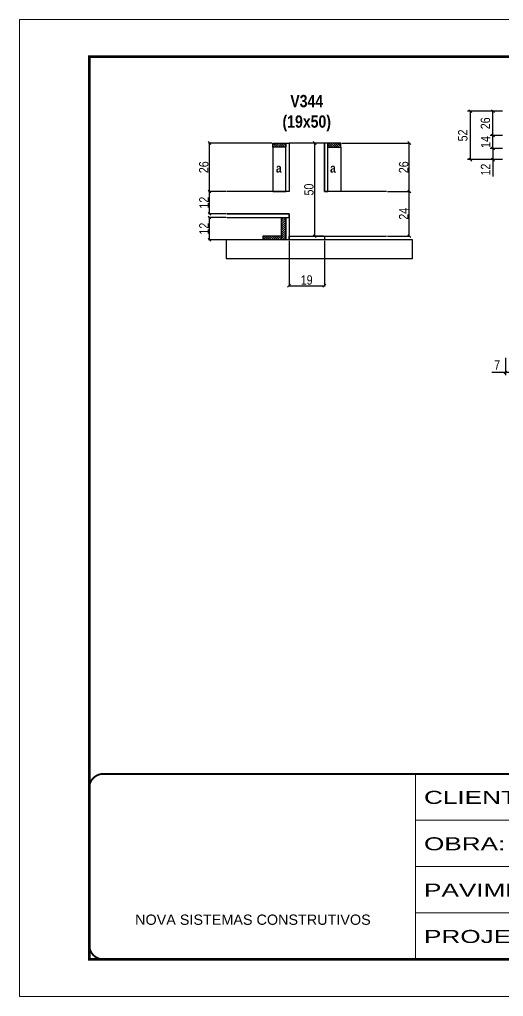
# Model space of a CAD drawing. Extents: x 3309 to 9590, y -2522 to 15424.
# Drawn here: x 4908 to 5428, y 8964 to 10014 of the extents above; entities that cross this region are included whole.
import ezdxf

# ---------------------------------------------------------------- set-up
doc = ezdxf.new("R2010")
doc.units = 0
doc.linetypes.add('CONTINUO', pattern=[0])
doc.linetypes.add('DASHED', pattern=[0.75, 0.5, -0.25])
for name, color, linetype in [('barrote', 251, 'Continuous'), ('COTA', 241, 'Continuous'), ('detalhes', 4, 'Continuous'), ('NOMENCLATURA', 7, 'Continuous'), ('Painéis', 200, 'Continuous'), ('SARR_2.2x10', 60, 'Continuous'), ('SARR_2.2x7', 40, 'Continuous'), ('SARR_3.5x7', 81, 'Continuous')]:
    doc.layers.add(name, color=color, linetype=linetype)
for name, color, linetype, lineweight in [('CONCRETO', 251, 'Continuous', 25), ('Folhas', 255, 'Continuous', 9), ('SARRAFO DE PRESSAO', 251, 'DASHED', 9)]:
    doc.layers.add(name, color=color, linetype=linetype, lineweight=lineweight)
doc.styles.add('ARIAL', font='arial.ttf')
doc.styles.add('COTA TECNICA', font='techl___.ttf', dxfattribs={"height": 10})
doc.styles.add('COTA TECNICA 2X', font='techl___.ttf', dxfattribs={"height": 10})
doc.styles.add('TECNICA', font='techb___.ttf', dxfattribs={"height": 10})
doc.styles.add('Tecnologia', font='')
doc.styles.get('Tecnologia').set_extended_font_data('Forgotten Futurist')
doc.dimstyles.new('PAINEL', dxfattribs={"dimtxt": 10, "dimasz": 3, "dimexe": 3, "dimexo": 3, "dimgap": 3, "dimtad": 1, "dimdec": 1, "dimzin": 12, "dimdsep": 46, "dimtxsty": 'COTA TECNICA', "dimblk1": 'OBLIQUE', "dimblk2": 'OBLIQUE', "dimsah": 1, "dimcen": 0.9, "dimclrd": 4, "dimclre": 4, "dimclrt": 240, "dimadec": 1, "dimazin": 3, "dimtfac": 1, "dimtdec": 1, "dimtmove": 0, "dimatfit": 3, "dimfxl": 1, "dimtolj": 1, "dimtzin": 12, "dimarcsym": 0})
doc.dimstyles.new('SECAO', dxfattribs={"dimscale": 0.333333, "dimtxt": 5, "dimasz": 9, "dimexe": 3, "dimexo": 3, "dimgap": 3, "dimtad": 1, "dimdec": 1, "dimlfac": 0.5, "dimzin": 12, "dimdsep": 46, "dimtxsty": 'COTA TECNICA 2X', "dimblk1": 'OBLIQUE', "dimblk2": 'OBLIQUE', "dimsah": 1, "dimcen": 0.9, "dimclrd": 4, "dimclre": 4, "dimclrt": 240, "dimadec": 1, "dimazin": 3, "dimtfac": 1, "dimtdec": 1, "dimtmove": 0, "dimatfit": 3, "dimfxl": 1, "dimtolj": 1, "dimtzin": 12, "dimarcsym": 0})
pattern_1 = [(135, (38415.4792, -113635.7474), (-1.122532015, -1.122532015), [])]

# ---------------------------------------------------------------- blocks, each defined once
blk = doc.blocks.new('9999999999')
at = {"color": 30, "linetype": 'CONTINUO'}
for p, q in [((98564.6, 34230.2), (98564.6, 34429.4)), ((98564.6, 34379.6), (99584, 34379.6)), ((98564.6, 34329.8), (99488, 34329.8)), ((98564.6, 34280), (99488, 34280))]:
    blk.add_line(p, q, dxfattribs=at)
at = {"color": 30, "linetype": 'CONTINUO', "const_width": 2}
blk.add_lwpolyline([(99584, 34230.2), (99584, 34414.4, 0.414214), (99569, 34429.4), (98229, 34429.4, 0.414214), (98214, 34414.4), (98214, 34245.2, 0.414214), (98229, 34230.2), (99584, 34230.2)], format="xyb", dxfattribs=at)
at = {"layer": 'Folhas'}
blk.add_lwpolyline([(98139, 34190.2), (99624, 34190.2), (99624, 35240.2), (98139, 35240.2)], close=True, dxfattribs=at)
at = {"layer": 'Folhas', "color": 30, "const_width": 3}
blk.add_lwpolyline([(98214, 34230.2), (99584, 34230.2), (99584, 35200.2), (98214, 35200.2)], close=True, dxfattribs=at)
at = {"color": 7, "linetype": 'Continuous', "ltscale": 5, "style": 'ARIAL'}
blk.add_text('NOVA SISTEMAS CONSTRUTIVOS', height=11.059, dxfattribs=at).set_placement((98263.2, 34267.2))
at = {"layer": 'Folhas', "color": 7, "style": 'Tecnologia', "width": 1.5}
for s, p in [('CLIENTE:', (98573.7, 34397.2)), ('OBRA:', (98573.7, 34347.3)), ('PAVIMENTO:', (98573.7, 34297.5)), ('PROJETO:', (98573.7, 34247.7))]:
    blk.add_text(s, height=14, dxfattribs=at).set_placement(p)
blk = doc.blocks.new('_Oblique')
at = {"color": 0, "linetype": 'ByBlock', "lineweight": -2}
blk.add_line((-0.5, -0.5), (0.5, 0.5), dxfattribs=at)
blk = doc.blocks.new('*D1525')
at = {"layer": 'COTA', "color": 4, "lineweight": -2, "transparency": 16777216}
for p, q in [((5129.8, 9800.8), (5111, 9800.8)), ((5112, 9776.8), (5112, 9800.8)), ((5196.5, 9776.8), (5111, 9776.8))]:
    blk.add_line(p, q, dxfattribs=at)
at = {"layer": 'Defpoints', "color": 0, "transparency": 16777216}
for p in [(5112, 9800.8), (5130.8, 9800.8), (5197.5, 9776.8)]:
    blk.add_point(p, dxfattribs=at)
at = {"layer": 'COTA', "color": 4, "lineweight": -2, "transparency": 16777216, "xscale": 3, "yscale": 3, "zscale": 3}
for p, rotation in [((5112, 9800.8), 90), ((5112, 9776.8), 270)]:
    blk.add_blockref('_Oblique', p, dxfattribs=dict(at, rotation=rotation))
at = {"layer": 'COTA', "color": 240, "transparency": 16777216, "insert": (5106, 9788.8), "char_height": 10, "attachment_point": 5, "rotation": 90, "style": 'COTA TECNICA 2X'}
blk.add_mtext('\\A1;12', dxfattribs=at)
blk = doc.blocks.new('*D1526')
at = {"layer": 'COTA', "color": 4, "lineweight": -2, "transparency": 16777216}
for p, q in [((5197.5, 9775.8), (5197.5, 9726.5)), ((5235.5, 9775.8), (5235.5, 9726.5)), ((5197.5, 9727.5), (5235.5, 9727.5))]:
    blk.add_line(p, q, dxfattribs=at)
at = {"layer": 'Defpoints', "color": 0, "transparency": 16777216}
for p in [(5197.5, 9776.8), (5235.5, 9776.8), (5235.5, 9727.5)]:
    blk.add_point(p, dxfattribs=at)
at = {"layer": 'COTA', "color": 4, "lineweight": -2, "transparency": 16777216, "xscale": 3, "yscale": 3, "zscale": 3, "rotation": 180}
blk.add_blockref('_Oblique', (5197.5, 9727.5), dxfattribs=at)
at = {"layer": 'COTA', "color": 4, "lineweight": -2, "transparency": 16777216, "xscale": 3, "yscale": 3, "zscale": 3}
blk.add_blockref('_Oblique', (5235.5, 9727.5), dxfattribs=at)
at = {"layer": 'COTA', "color": 240, "transparency": 16777216, "insert": (5216.5, 9733.6), "char_height": 10, "attachment_point": 5, "style": 'COTA TECNICA 2X'}
blk.add_mtext('\\A1;19', dxfattribs=at)
blk = doc.blocks.new('*D1527')
at = {"layer": 'COTA', "color": 4, "lineweight": -2, "transparency": 16777216}
for p, q in [((5303.2, 9828.8), (5327.8, 9828.8)), ((5326.8, 9780.8), (5326.8, 9828.8)), ((5303.2, 9780.8), (5327.8, 9780.8))]:
    blk.add_line(p, q, dxfattribs=at)
at = {"layer": 'Defpoints', "color": 0, "transparency": 16777216}
for p in [(5302.2, 9828.8), (5326.8, 9828.8), (5302.2, 9780.8)]:
    blk.add_point(p, dxfattribs=at)
at = {"layer": 'COTA', "color": 4, "lineweight": -2, "transparency": 16777216, "xscale": 3, "yscale": 3, "zscale": 3}
for p, rotation in [((5326.8, 9828.8), 90), ((5326.8, 9780.8), 270)]:
    blk.add_blockref('_Oblique', p, dxfattribs=dict(at, rotation=rotation))
at = {"layer": 'COTA', "color": 240, "transparency": 16777216, "insert": (5320.7, 9804.8), "char_height": 10, "attachment_point": 5, "rotation": 90, "style": 'COTA TECNICA 2X'}
blk.add_mtext('\\A1;24', dxfattribs=at)
blk = doc.blocks.new('*D1528')
at = {"layer": 'COTA', "color": 4, "lineweight": -2, "transparency": 16777216}
for p, q in [((5254.1, 9880.8), (5327.8, 9880.8)), ((5326.8, 9828.8), (5326.8, 9880.8)), ((5303.2, 9828.8), (5327.8, 9828.8))]:
    blk.add_line(p, q, dxfattribs=at)
at = {"layer": 'Defpoints', "color": 0, "transparency": 16777216}
for p in [(5253.1, 9880.8), (5326.8, 9880.8), (5302.2, 9828.8)]:
    blk.add_point(p, dxfattribs=at)
at = {"layer": 'COTA', "color": 4, "lineweight": -2, "transparency": 16777216, "xscale": 3, "yscale": 3, "zscale": 3}
for p, rotation in [((5326.8, 9880.8), 90), ((5326.8, 9828.8), 270)]:
    blk.add_blockref('_Oblique', p, dxfattribs=dict(at, rotation=rotation))
at = {"layer": 'COTA', "color": 240, "transparency": 16777216, "insert": (5320.7, 9854.8), "char_height": 10, "attachment_point": 5, "rotation": 90, "style": 'COTA TECNICA 2X'}
blk.add_mtext('\\A1;26', dxfattribs=at)
blk = doc.blocks.new('*D1529')
at = {"layer": 'COTA', "color": 4, "lineweight": -2, "transparency": 16777216}
for p, q in [((5129.8, 9828.8), (5111, 9828.8)), ((5112, 9804.8), (5112, 9828.8)), ((5129.8, 9804.8), (5111, 9804.8))]:
    blk.add_line(p, q, dxfattribs=at)
at = {"layer": 'Defpoints', "color": 0, "transparency": 16777216}
for p in [(5112, 9828.8), (5130.8, 9828.8), (5130.8, 9804.8)]:
    blk.add_point(p, dxfattribs=at)
at = {"layer": 'COTA', "color": 4, "lineweight": -2, "transparency": 16777216, "xscale": 3, "yscale": 3, "zscale": 3}
for p, rotation in [((5112, 9828.8), 90), ((5112, 9804.8), 270)]:
    blk.add_blockref('_Oblique', p, dxfattribs=dict(at, rotation=rotation))
at = {"layer": 'COTA', "color": 240, "transparency": 16777216, "insert": (5106, 9816.8), "char_height": 10, "attachment_point": 5, "rotation": 90, "style": 'COTA TECNICA 2X'}
blk.add_mtext('\\A1;12', dxfattribs=at)
blk = doc.blocks.new('*D1530')
at = {"layer": 'COTA', "color": 4, "lineweight": -2, "transparency": 16777216}
for p, q in [((5178.9, 9880.8), (5111, 9880.8)), ((5112, 9828.8), (5112, 9880.8)), ((5129.8, 9828.8), (5111, 9828.8))]:
    blk.add_line(p, q, dxfattribs=at)
at = {"layer": 'Defpoints', "color": 0, "transparency": 16777216}
for p in [(5112, 9880.8), (5179.9, 9880.8), (5130.8, 9828.8)]:
    blk.add_point(p, dxfattribs=at)
at = {"layer": 'COTA', "color": 4, "lineweight": -2, "transparency": 16777216, "xscale": 3, "yscale": 3, "zscale": 3}
for p, rotation in [((5112, 9880.8), 90), ((5112, 9828.8), 270)]:
    blk.add_blockref('_Oblique', p, dxfattribs=dict(at, rotation=rotation))
at = {"layer": 'COTA', "color": 240, "transparency": 16777216, "insert": (5105.9, 9854.8), "char_height": 10, "attachment_point": 5, "rotation": 90, "style": 'COTA TECNICA 2X'}
blk.add_mtext('\\A1;26', dxfattribs=at)
blk = doc.blocks.new('*D1531')
at = {"layer": 'COTA', "color": 4, "lineweight": -2, "transparency": 16777216}
for p, q in [((5234.5, 9880.8), (5224, 9880.8)), ((5225, 9880.8), (5225, 9780.8)), ((5234.5, 9780.8), (5224, 9780.8))]:
    blk.add_line(p, q, dxfattribs=at)
at = {"layer": 'Defpoints', "color": 0, "transparency": 16777216}
for p in [(5235.5, 9880.8), (5225, 9780.8), (5235.5, 9780.8)]:
    blk.add_point(p, dxfattribs=at)
at = {"layer": 'COTA', "color": 4, "lineweight": -2, "transparency": 16777216, "xscale": 3, "yscale": 3, "zscale": 3}
for p, rotation in [((5225, 9880.8), 90), ((5225, 9780.8), 270)]:
    blk.add_blockref('_Oblique', p, dxfattribs=dict(at, rotation=rotation))
at = {"layer": 'COTA', "color": 240, "transparency": 16777216, "insert": (5218.9, 9830.8), "char_height": 10, "attachment_point": 5, "rotation": 90, "style": 'COTA TECNICA 2X'}
blk.add_mtext('\\A1;50', dxfattribs=at)
blk = doc.blocks.new('*D1541')
at = {"layer": 'COTA', "color": 4, "lineweight": -2, "transparency": 16777216}
for p, q in [((5427.1, 9875), (5413.7, 9875)), ((5416.7, 9875), (5416.7, 9863)), ((5427.1, 9863), (5413.7, 9863)), ((5416.7, 9863), (5416.7, 9844.7))]:
    blk.add_line(p, q, dxfattribs=at)
at = {"layer": 'Defpoints', "color": 0, "transparency": 16777216}
for p in [(5430.1, 9875), (5416.7, 9863), (5430.1, 9863)]:
    blk.add_point(p, dxfattribs=at)
at = {"layer": 'COTA', "color": 4, "lineweight": -2, "transparency": 16777216, "xscale": 3, "yscale": 3, "zscale": 3}
for p, rotation in [((5416.7, 9875), 90), ((5416.7, 9863), 270)]:
    blk.add_blockref('_Oblique', p, dxfattribs=dict(at, rotation=rotation))
at = {"layer": 'COTA', "color": 240, "transparency": 16777216, "insert": (5408.7, 9852.3), "char_height": 10, "attachment_point": 5, "rotation": 90, "style": 'COTA TECNICA'}
blk.add_mtext('\\A1;12', dxfattribs=at)
blk = doc.blocks.new('*D1542')
at = {"layer": 'COTA', "color": 4, "lineweight": -2, "transparency": 16777216}
for p, q in [((5427.1, 9889), (5413.7, 9889)), ((5416.7, 9875), (5416.7, 9889)), ((5427.1, 9875), (5413.7, 9875))]:
    blk.add_line(p, q, dxfattribs=at)
at = {"layer": 'Defpoints', "color": 0, "transparency": 16777216}
for p in [(5416.7, 9889), (5430.1, 9889), (5430.1, 9875)]:
    blk.add_point(p, dxfattribs=at)
at = {"layer": 'COTA', "color": 4, "lineweight": -2, "transparency": 16777216, "xscale": 3, "yscale": 3, "zscale": 3}
for p, rotation in [((5416.7, 9889), 90), ((5416.7, 9875), 270)]:
    blk.add_blockref('_Oblique', p, dxfattribs=dict(at, rotation=rotation))
at = {"layer": 'COTA', "color": 240, "transparency": 16777216, "insert": (5408.7, 9882), "char_height": 10, "attachment_point": 5, "rotation": 90, "style": 'COTA TECNICA'}
blk.add_mtext('\\A1;14', dxfattribs=at)
blk = doc.blocks.new('*D1543')
at = {"layer": 'COTA', "color": 4, "lineweight": -2, "transparency": 16777216}
for p, q in [((5427.1, 9915), (5413.7, 9915)), ((5416.7, 9889), (5416.7, 9915)), ((5427.1, 9889), (5413.7, 9889))]:
    blk.add_line(p, q, dxfattribs=at)
at = {"layer": 'Defpoints', "color": 0, "transparency": 16777216}
for p in [(5416.7, 9915), (5430.1, 9915), (5430.1, 9889)]:
    blk.add_point(p, dxfattribs=at)
at = {"layer": 'COTA', "color": 4, "lineweight": -2, "transparency": 16777216, "xscale": 3, "yscale": 3, "zscale": 3}
for p, rotation in [((5416.7, 9915), 90), ((5416.7, 9889), 270)]:
    blk.add_blockref('_Oblique', p, dxfattribs=dict(at, rotation=rotation))
at = {"layer": 'COTA', "color": 240, "transparency": 16777216, "insert": (5408.6, 9902), "char_height": 10, "attachment_point": 5, "rotation": 90, "style": 'COTA TECNICA'}
blk.add_mtext('\\A1;26', dxfattribs=at)
blk = doc.blocks.new('*D1544')
at = {"layer": 'COTA', "color": 4, "lineweight": -2, "transparency": 16777216}
for p, q in [((5427.1, 9915), (5389.4, 9915)), ((5392.4, 9863), (5392.4, 9915)), ((5427.1, 9863), (5389.4, 9863))]:
    blk.add_line(p, q, dxfattribs=at)
at = {"layer": 'Defpoints', "color": 0, "transparency": 16777216}
for p in [(5392.4, 9915), (5430.1, 9915), (5430.1, 9863)]:
    blk.add_point(p, dxfattribs=at)
at = {"layer": 'COTA', "color": 4, "lineweight": -2, "transparency": 16777216, "xscale": 3, "yscale": 3, "zscale": 3}
for p, rotation in [((5392.4, 9915), 90), ((5392.4, 9863), 270)]:
    blk.add_blockref('_Oblique', p, dxfattribs=dict(at, rotation=rotation))
at = {"layer": 'COTA', "color": 240, "transparency": 16777216, "insert": (5384.3, 9889), "char_height": 10, "attachment_point": 5, "rotation": 90, "style": 'COTA TECNICA'}
blk.add_mtext('\\A1;52', dxfattribs=at)
blk = doc.blocks.new('*D1550')
at = {"layer": 'COTA', "color": 4, "lineweight": -2, "transparency": 16777216}
for p, q in [((5430.1, 9650), (5430.1, 9631.2)), ((5437.1, 9650), (5437.1, 9631.2)), ((5430.1, 9634.2), (5415.3, 9634.2)), ((5437.1, 9634.2), (5430.1, 9634.2))]:
    blk.add_line(p, q, dxfattribs=at)
at = {"layer": 'Defpoints', "color": 0, "transparency": 16777216}
for p in [(5430.1, 9653), (5437.1, 9653), (5430.1, 9634.2)]:
    blk.add_point(p, dxfattribs=at)
at = {"layer": 'COTA', "color": 4, "lineweight": -2, "transparency": 16777216, "xscale": 3, "yscale": 3, "zscale": 3, "rotation": 180}
blk.add_blockref('_Oblique', (5430.1, 9634.2), dxfattribs=at)
at = {"layer": 'COTA', "color": 4, "lineweight": -2, "transparency": 16777216, "xscale": 3, "yscale": 3, "zscale": 3}
blk.add_blockref('_Oblique', (5437.1, 9634.2), dxfattribs=at)
at = {"layer": 'COTA', "color": 240, "transparency": 16777216, "insert": (5421.2, 9642.3), "char_height": 10, "attachment_point": 5, "style": 'COTA TECNICA'}
blk.add_mtext('\\A1;7', dxfattribs=at)

msp = doc.modelspace()

# ---------------------------------------------------------------- hatches: boundary and pattern name
at = {"layer": 'SARR_2.2x10'}
h = msp.add_hatch(dxfattribs=at)
h.set_pattern_fill('ANSI31', color=256, scale=0.5)
h.set_pattern_definition([(45, (-118322.6291, -23392.7163), (-1.122532015, 1.122532015), [])])
h.paths.add_polyline_path([(5193.94, 9800.82), (5189.54, 9800.82), (5189.54, 9776.82), (5193.94, 9776.82)])
h = msp.add_hatch(dxfattribs=at)
h.set_pattern_fill('ANSI31', color=256, scale=0.5, angle=90)
h.set_pattern_definition([(135, (38363.0792, -113735.3474), (-1.122532015, -1.122532015), [])])
h.paths.add_polyline_path([(5169.54, 9781.22), (5169.54, 9776.82), (5189.54, 9776.82), (5189.54, 9781.22)])
at = {"layer": 'SARR_2.2x7'}
h = msp.add_hatch(dxfattribs=at)
h.set_pattern_fill('ANSI31', color=256, scale=0.5, angle=90)
h.set_pattern_definition(pattern_1)
h.paths.add_polyline_path([(5193.94, 9876.42), (5193.94, 9880.82), (5179.94, 9880.82), (5179.94, 9876.42)])
h = msp.add_hatch(dxfattribs=at)
h.set_pattern_fill('ANSI31', color=256, scale=0.5, angle=90)
h.set_pattern_definition(pattern_1)
h.paths.add_polyline_path([(5239.14, 9876.42), (5239.14, 9880.82), (5253.14, 9880.82), (5253.14, 9876.42)])

# ---------------------------------------------------------------- linework, layer by layer
at = {"layer": 'barrote'}
msp.add_lwpolyline([(5129.89, 9756.82), (5330.04, 9756.82), (5330.04, 9776.82), (5129.89, 9776.82)], close=True, dxfattribs=at)
at = {"layer": 'CONCRETO', "linetype": 'Continuous'}
for points in [[(5302.24, 9828.82), (5235.54, 9828.82), (5235.54, 9880.82), (5197.54, 9880.82), (5197.54, 9828.82), (5130.84, 9828.82)], [(5130.84, 9804.82), (5197.54, 9804.82), (5197.54, 9780.82), (5302.24, 9780.82)]]:
    msp.add_lwpolyline(points, dxfattribs=at)
at = {"layer": 'COTA'}
msp.add_line((5235.54, 9780.82), (5235.54, 9776.82), dxfattribs=at)
at = {"layer": 'Painéis', "linetype": 'Continuous'}
for points in [[(5193.94, 9828.82), (5193.94, 9880.82), (5197.54, 9880.82), (5197.54, 9828.82)], [(5239.14, 9828.82), (5239.14, 9880.82), (5235.54, 9880.82), (5235.54, 9828.82)], [(5193.94, 9776.82), (5193.94, 9800.82), (5197.54, 9800.82), (5197.54, 9776.82)]]:
    msp.add_lwpolyline(points, close=True, dxfattribs=at)
for points in [[(5130.84, 9800.82), (5197.54, 9800.82), (5197.54, 9804.82), (5130.84, 9804.82)], [(5302.24, 9776.82), (5197.54, 9776.82), (5197.54, 9780.82), (5302.24, 9780.82)]]:
    msp.add_lwpolyline(points, dxfattribs=at)
at = {"layer": 'SARR_2.2x10'}
for points in [[(5193.94, 9800.82), (5193.94, 9776.82), (5189.54, 9776.82), (5189.54, 9800.82)], [(5169.54, 9781.22), (5189.54, 9781.22), (5189.54, 9776.82), (5169.54, 9776.82)]]:
    msp.add_lwpolyline(points, close=True, dxfattribs=at)
at = {"layer": 'SARR_2.2x7'}
for points in [[(5179.94, 9880.82), (5193.94, 9880.82), (5193.94, 9876.42), (5179.94, 9876.42)], [(5253.14, 9880.82), (5239.14, 9880.82), (5239.14, 9876.42), (5253.14, 9876.42)]]:
    msp.add_lwpolyline(points, close=True, dxfattribs=at)
at = {"layer": 'SARR_3.5x7'}
for points in [[(5193.94, 9876.42), (5179.94, 9876.42), (5179.94, 9828.82), (5193.94, 9828.82)], [(5239.14, 9876.42), (5253.14, 9876.42), (5253.14, 9828.82), (5239.14, 9828.82)]]:
    msp.add_lwpolyline(points, close=True, dxfattribs=at)

# ---------------------------------------------------------------- block references
at = {"layer": 'SARRAFO DE PRESSAO', "color": 6, "linetype": 'ByBlock'}
msp.add_blockref('9999999999', (-93231.11, -25226.65), dxfattribs=at)

# ---------------------------------------------------------------- texts
at = {"layer": 'detalhes', "style": 'TECNICA'}
for p in [(5183.45, 9849.03), (5241.63, 9849.03)]:
    msp.add_text('a', height=9.6, dxfattribs=at).set_placement(p)
at = {"layer": 'NOMENCLATURA', "insert": (5216.54, 9932.52), "char_height": 13.2, "attachment_point": 2, "style": 'TECNICA'}
msp.add_mtext_dynamic_manual_height_columns('V344\\P(19x50)', width=300.2766, gutter_width=1, heights=[0], dxfattribs=at)

# ---------------------------------------------------------------- dimensions: what is measured, and where the dimension line sits
at = {"layer": 'COTA'}
for base, p1, p2, dimstyle, picture, middle in [((5392.45, 9914.97), (5430.07, 9862.97), (5430.07, 9914.97), 'PAINEL', '*D1544', (5384.34, 9888.97)), ((5416.75, 9914.97), (5430.07, 9888.97), (5430.07, 9914.97), 'PAINEL', '*D1543', (5408.65, 9901.97)), ((5112.01, 9880.82), (5130.84, 9828.82), (5179.94, 9880.82), 'SECAO', '*D1530', (5105.91, 9854.82)), ((5224.99, 9780.82), (5235.54, 9880.82), (5235.54, 9780.82), 'SECAO', '*D1531', (5218.88, 9830.82)), ((5326.82, 9880.82), (5302.24, 9828.82), (5253.14, 9880.82), 'SECAO', '*D1528', (5320.71, 9854.82)), ((5416.75, 9862.97), (5430.07, 9874.97), (5430.07, 9862.97), 'PAINEL', '*D1541', (5408.69, 9852.32)), ((5112.01, 9828.82), (5130.84, 9804.82), (5130.84, 9828.82), 'SECAO', '*D1529', (5105.95, 9816.82)), ((5326.82, 9828.82), (5302.24, 9780.82), (5302.24, 9828.82), 'SECAO', '*D1527', (5320.74, 9804.82)), ((5112.01, 9800.82), (5197.54, 9776.82), (5130.84, 9800.82), 'SECAO', '*D1525', (5105.95, 9788.82))]:
    dim = msp.add_linear_dim(base=base, p1=p1, p2=p2, angle=90, dimstyle=dimstyle, dxfattribs=at)
    dim.commit()
    dim.dimension.update_dxf_attribs({"geometry": picture, "text_midpoint": middle})
dim = msp.add_linear_dim(base=(5416.75, 9888.97), p1=(5430.07, 9874.97), p2=(5430.07, 9888.97), angle=90, dimstyle='PAINEL', dxfattribs=at)
dim.commit()
dim.dimension.update_dxf_attribs({"geometry": '*D1542', "text_midpoint": (5416.75, 9881.97), "dimtype": 160})
for base, p1, p2, dimstyle, picture, middle in [((5235.54, 9727.5), (5197.54, 9776.82), (5235.54, 9776.82), 'SECAO', '*D1526', (5216.54, 9733.59)), ((5430.07, 9634.24), (5437.07, 9652.97), (5430.07, 9652.97), 'PAINEL', '*D1550', (5421.21, 9642.31))]:
    dim = msp.add_linear_dim(base=base, p1=p1, p2=p2, dimstyle=dimstyle, dxfattribs=at)
    dim.commit()
    dim.dimension.update_dxf_attribs({"geometry": picture, "text_midpoint": middle})

doc.saveas('drawing.dxf')
